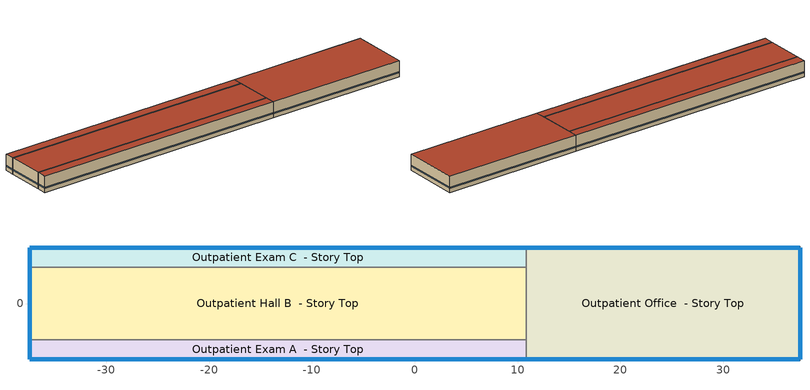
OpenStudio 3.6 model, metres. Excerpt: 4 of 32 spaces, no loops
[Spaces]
Outpatient Exam A  - Story Top
 floor adiabatic (Typical Interior Floor): -37.45,-5.43 -37.45,-3.54 10.82,-3.54 10.82,-5.43 z3.05
 wall outside: -37.45,-3.54 -37.45,-5.43 10.82,-5.43 z3.05:6.1
 wall to Outpatient Hall B  - Story Top: 10.82,-3.54 -37.45,-3.54 z3.05:6.1
 wall to Outpatient Office  - Story Top: 10.82,-5.43 10.82,-3.54 z3.05:6.1
 window (Window U-0.75 SHGC 0.65): -37.45,-3.56 -37.45,-5.4 z3.81:4; -37.43,-5.43 10.79,-5.43 z3.81:3.99
 roof outside: 10.82,-5.43 10.82,-3.54 -37.45,-3.54 -37.45,-5.43 z6.1
Outpatient Hall B  - Story Top
 floor adiabatic (Typical Interior Floor): -37.45,-3.54 -37.45,3.54 10.82,3.54 10.82,-3.54 z3.05
 wall outside: -37.45,3.54 -37.45,-3.54 z3.05:6.1
 wall to Outpatient Exam C  - Story Top: 10.82,3.54 -37.45,3.54 z3.05:6.1
 wall to Outpatient Office  - Story Top: 10.82,-3.54 10.82,3.54 z3.05:6.1
 window (Window U-0.75 SHGC 0.65): -37.45,3.51 -37.45,-3.51 z3.81:3.99
 roof outside: 10.82,-3.54 10.82,3.54 -37.45,3.54 -37.45,-3.54 z6.1
Outpatient Exam C  - Story Top
 floor adiabatic (Typical Interior Floor): -37.45,3.54 -37.45,5.43 10.82,5.43 10.82,3.54 z3.05
 wall outside: 10.82,5.43 -37.45,5.43 -37.45,3.54 z3.05:6.1
 wall to Outpatient Office  - Story Top: 10.82,3.54 10.82,5.43 z3.05:6.1
 window (Window U-0.75 SHGC 0.65): -37.45,5.4 -37.45,3.56 z3.81:4; 10.79,5.43 -37.43,5.43 z3.81:3.99
 roof outside: 10.82,3.54 10.82,5.43 -37.45,5.43 -37.45,3.54 z6.1
Outpatient Office  - Story Top
 floor adiabatic (Typical Interior Floor): 10.82,-5.43 10.82,5.43 37.45,5.43 37.45,-5.43 z3.05
 wall outside: 10.82,-5.43 37.45,-5.43 37.45,5.43 10.82,5.43 z3.05:6.1
 window (Window U-0.75 SHGC 0.65): 37.43,5.43 10.84,5.43 / 10.84,-5.43 37.43,-5.43 / 37.45,-5.4 37.45,5.4 z3.81:3.99
 roof outside: 37.45,-5.43 37.45,5.43 10.82,5.43 10.82,-5.43 z6.1
[Site]
Baltimore Blt Washngtn IntL: Latitude {deg}=39.17; Longitude {deg}=-76.68; Time Zone {hr}=-5; Elevation {m}=45; Terrain=City
[Site:WaterMainsTemperature]
Calculation Method=Correlation; Annual Average Outdoor Air Temperature {C}=13.2908; Maximum Difference In Monthly Average Outdoor Air Temperatures {deltaC}=25.79
[SizingPeriod:DesignDay] Barometric Pressure {Pa}=101037; Rain Indicator=No; Snow Indicator=No; Day of Month=21; Daylight Saving Time Indicator=No; Dry-Bulb Temperature Range Modifier Type=DefaultMultipliers
Name | Maximum Dry-Bulb Temperature {C} | Daily Dry-Bulb Temperature Range {deltaC} | Wind Speed {m/s} | Wind Direction {deg} | Month | Day Type | Humidity Condition Type | Wetbulb or DewPoint at Maximum Dry-Bulb {C} | Solar Model Indicator | ASHRAE Clear Sky Optical Depth for Beam Irradiance | ASHRAE Clear Sky Optical Depth for Diffuse Irradiance | Sky Clearness
Wilmington New Cast Ann Clg .4% Condns DB=>MWB 1 | 33.3 | 9.5 | 4.6 | 230 | 7 | SummerDesignDay | Wetbulb | 23.9 | ASHRAETau | 0.454 | 2.123
Wilmington New Cast Ann Clg .4% Condns WB=>MDB 1 | 30.7 | 9.5 | 4.6 | 230 | 7 | SummerDesignDay | Wetbulb | 25.6 | ASHRAETau | 0.454 | 2.123
Wilmington New Cast Ann Clg 1% Condns DB=>MWB 1 | 31.9 | 9.5 | 4.6 | 230 | 7 | SummerDesignDay | Wetbulb | 23.3 | ASHRAETau | 0.454 | 2.123
Wilmington New Cast Ann Clg 2% Condns DP=>MDB 1 | 26.4 | 9.5 | 4.6 | 230 | 7 | SummerDesignDay | Dewpoint | 22.9 | ASHRAETau | 0.454 | 2.123
Wilmington New Cast Ann Htg 99% Condns DB 1 | -8.2 | 0 | 4.8 | 300 | 1 | WinterDesignDay | Wetbulb | -8.2 | ASHRAEClearSky |  |  | 0
Wilmington New Cast Ann Htg 99.6% Condns DB 1 | -10.4 | 0 | 4.8 | 300 | 1 | WinterDesignDay | Wetbulb | -10.4 | ASHRAEClearSky |  |  | 0
Wilmington New Cast Ann Htg Wind 99% Condns WS=>MCDB 1 | 0.5 | 0 | 11.6 | 300 | 1 | WinterDesignDay | Wetbulb | 0.5 | ASHRAEClearSky |  |  | 0
Wilmington New Cast April .4% Condns DB=>MCWB 1 | 29.3 | 10.5 | 4.6 | 230 | 4 | SummerDesignDay | Wetbulb | 18.9 | ASHRAETau | 0.387 | 2.307
Wilmington New Cast April .4% Condns WB=>MCDB 1 | 27.2 | 10.5 | 4.6 | 230 | 4 | SummerDesignDay | Wetbulb | 20.3 | ASHRAETau | 0.387 | 2.307
Wilmington New Cast August .4% Condns DB=>MCWB 1 | 34.5 | 9.3 | 4.6 | 230 | 8 | SummerDesignDay | Wetbulb | 24.4 | ASHRAETau | 0.441 | 2.186
Wilmington New Cast August .4% Condns WB=>MCDB 1 | 31.7 | 9.3 | 4.6 | 230 | 8 | SummerDesignDay | Wetbulb | 26.4 | ASHRAETau | 0.441 | 2.186
Wilmington New Cast December .4% Condns DB=>MCWB 1 | 18.6 | 8 | 4.6 | 230 | 12 | SummerDesignDay | Wetbulb | 15.4 | ASHRAETau | 0.324 | 2.556
Wilmington New Cast December .4% Condns WB=>MCDB 1 | 17.5 | 8 | 4.6 | 230 | 12 | SummerDesignDay | Wetbulb | 16.1 | ASHRAETau | 0.324 | 2.556
Wilmington New Cast February .4% Condns DB=>MCWB 1 | 18.7 | 8.5 | 4.6 | 230 | 2 | SummerDesignDay | Wetbulb | 13.1 | ASHRAETau | 0.332 | 2.456
Wilmington New Cast February .4% Condns WB=>MCDB 1 | 18.1 | 8.5 | 4.6 | 230 | 2 | SummerDesignDay | Wetbulb | 15.2 | ASHRAETau | 0.332 | 2.456
Wilmington New Cast January .4% Condns DB=>MCWB 1 | 17.4 | 7.9 | 4.6 | 230 | 1 | SummerDesignDay | Wetbulb | 13.8 | ASHRAETau | 0.318 | 2.475
Wilmington New Cast January .4% Condns WB=>MCDB 1 | 16.6 | 7.9 | 4.6 | 230 | 1 | SummerDesignDay | Wetbulb | 14.8 | ASHRAETau | 0.318 | 2.475
Wilmington New Cast July .4% Condns DB=>MCWB 1 | 35.9 | 9.5 | 4.6 | 230 | 7 | SummerDesignDay | Wetbulb | 25.1 | ASHRAETau | 0.454 | 2.123
Wilmington New Cast July .4% Condns WB=>MCDB 1 | 32.2 | 9.5 | 4.6 | 230 | 7 | SummerDesignDay | Wetbulb | 26.7 | ASHRAETau | 0.454 | 2.123
Wilmington New Cast June .4% Condns DB=>MCWB 1 | 33.9 | 9.9 | 4.6 | 230 | 6 | SummerDesignDay | Wetbulb | 23.7 | ASHRAETau | 0.459 | 2.062
Wilmington New Cast June .4% Condns WB=>MCDB 1 | 31.1 | 9.9 | 4.6 | 230 | 6 | SummerDesignDay | Wetbulb | 25.2 | ASHRAETau | 0.459 | 2.062
Wilmington New Cast March .4% Condns DB=>MCWB 1 | 25 | 9.8 | 4.6 | 230 | 3 | SummerDesignDay | Wetbulb | 16.2 | ASHRAETau | 0.363 | 2.395
Wilmington New Cast March .4% Condns WB=>MCDB 1 | 24.2 | 9.8 | 4.6 | 230 | 3 | SummerDesignDay | Wetbulb | 18 | ASHRAETau | 0.363 | 2.395
Wilmington New Cast May .4% Condns DB=>MCWB 1 | 32.1 | 10.5 | 4.6 | 230 | 5 | SummerDesignDay | Wetbulb | 22 | ASHRAETau | 0.419 | 2.169
Wilmington New Cast May .4% Condns WB=>MCDB 1 | 29.8 | 10.5 | 4.6 | 230 | 5 | SummerDesignDay | Wetbulb | 24 | ASHRAETau | 0.419 | 2.169
Wilmington New Cast November .4% Condns DB=>MCWB 1 | 22.2 | 9.3 | 4.6 | 230 | 11 | SummerDesignDay | Wetbulb | 16.8 | ASHRAETau | 0.331 | 2.547
Wilmington New Cast November .4% Condns WB=>MCDB 1 | 21 | 9.3 | 4.6 | 230 | 11 | SummerDesignDay | Wetbulb | 18.6 | ASHRAETau | 0.331 | 2.547
Wilmington New Cast October .4% Condns DB=>MCWB 1 | 27.8 | 10.4 | 4.6 | 230 | 10 | SummerDesignDay | Wetbulb | 20.6 | ASHRAETau | 0.352 | 2.466
Wilmington New Cast October .4% Condns WB=>MCDB 1 | 25.1 | 10.4 | 4.6 | 230 | 10 | SummerDesignDay | Wetbulb | 22.3 | ASHRAETau | 0.352 | 2.466
Wilmington New Cast September .4% Condns DB=>MCWB 1 | 32 | 9.7 | 4.6 | 230 | 9 | SummerDesignDay | Wetbulb | 22.9 | ASHRAETau | 0.404 | 2.32
Wilmington New Cast September .4% Condns WB=>MCDB 1 | 29.1 | 9.7 | 4.6 | 230 | 9 | SummerDesignDay | Wetbulb | 25.2 | ASHRAETau | 0.404 | 2.32
[ClimateZones]
Climate Zone Institution Name 1=ASHRAE; Climate Zone Document Name 1=ANSI/ASHRAE Standard 169; Climate Zone Document Year 1=2006; Climate Zone Value 1=ASHRAE 169-2013-4A; Climate Zone Institution Name 2=CEC; Climate Zone Document Name 2=California Climate Zone Descriptions; Climate Zone Document Year 2=1995
[Building]
ComStock DOE Ref 1980-2004|Outpatient: North Axis {deg}=135; Default Construction Set=ComStock DOE Ref 1980-2004 - Outpatient - ASHRAE 169-2013-4A; Default Schedule Set=Building Default Schedule Set; Standards Building Type=Outpatient
[Site:GroundTemperature:FCfactorMethod]
January Ground Temperature {C}=14; February Ground Temperature {C}=7.3; March Ground Temperature {C}=3.3; April Ground Temperature {C}=1.2; May Ground Temperature {C}=-0.2; June Ground Temperature {C}=5.6; July Ground Temperature {C}=10.9; August Ground Temperature {C}=16.1; September Ground Temperature {C}=21.7; October Ground Temperature {C}=25; November Ground Temperature {C}=24.8; December Ground Temperature {C}=19.9
[DefaultConstructionSet]
ComStock DOE Ref 1980-2004 - Outpatient - ASHRAE 169-2013-4A: Default Exterior Surface Constructions=Default Surface Constructions 1; Default Interior Surface Constructions=Default Surface Constructions 2; Default Ground Contact Surface Constructions=Default Surface Constructions 3; Default Exterior SubSurface Constructions=Default Sub Surface Constructions 1; Default Interior SubSurface Constructions=Default Sub Surface Constructions 2; Interior Partition Construction=Typical Interior Partition
[DefaultSurfaceConstructions]
Name | Floor Construction | Wall Construction | Roof Ceiling Construction
Default Surface Constructions 1 | Typical Insulated Exterior Mass Floor | Typical Insulated Steel Framed Exterior Wall R-11.24 | Typical IEAD Roof R-17.24
Default Surface Constructions 2 | Typical Interior Floor | Typical Interior Wall | Typical Interior Ceiling
Default Surface Constructions 3 | Typical Insulated Carpeted 6in Slab Floor | Typical Insulated Basement Mass Wall R-9.01
[Construction]
Typical Insulated Exterior Mass Floor: Typical Insulation R-9.06, 4 in. Normalweight Concrete Floor, Typical Carpet Pad
Typical Insulated Steel Framed Exterior Wall R-11.24: 25mm Stucco, 5/8 in. Gypsum Board, Typical Insulation R-9.06, 5/8 in. Gypsum Board
Typical IEAD Roof R-17.24: Roof Membrane, Typical Insulation R-16.12, Metal Roof Surface
Typical Interior Floor: 100mm Normalweight concrete floor, CP02 CARPET PAD
Typical Interior Wall: G01 13mm gypsum board, G01 13mm gypsum board
Typical Interior Ceiling: CP02 CARPET PAD, 100mm Normalweight concrete floor
Typical Insulated Carpeted 6in Slab Floor: 6 in. Normalweight Concrete Floor, Typical Carpet Pad
Typical Insulated Basement Mass Wall R-9.01: Typical Insulation R-7.46, 8 in. Concrete Block Basement Wall
U 0.59 SHGC 0.36 Simple Glazing Window U-0.59 SHGC 0.36: U 0.59 SHGC 0.36 Simple Glazing U-0.59 SHGC 0.36
U 0.59 SHGC 0.36 Simple Glazing Window U-0.59 SHGC 0.36 1: U 0.59 SHGC 0.36 Simple Glazing U-0.59 SHGC 0.36 1
Typical Insulated Metal Door: F08 Metal surface, Typical Insulation
U 0.88 SHGC 0.16 Sgl Ref-A-L Clr 6mm: REF A CLEAR LO 6MM
Typical Overhead Door: Typical Insulation
Typical Interior Window: Clear 3mm
Typical Interior Door; Typical Interior Partition: G05 25mm wood
InteriorFurnishings 1: Std Wood 6inch 1
Window U-0.75 SHGC 0.65: Simple Glazing Double - No LowE - Clear - Aluminum
[Material:NoMass] Roughness=Smooth; Thermal Absorptance=0.9; Solar Absorptance=0.7
Name | Thermal Resistance {m2-K/W} | Visible Absorptance
Typical Insulation R-9.06 | 1.59504 | 0.7
Typical Carpet Pad; CP02 CARPET PAD | 0.21648 | 0.8
Typical Insulation R-16.12 | 2.83962 | 0.7
Typical Insulation R-7.46 | 1.31358 | 0.7
Typical Insulation | 0.0282222 | 0.7
[Material] Thermal Absorptance=0.9
Name | Roughness | Thickness {m} | Conductivity {W/m-K} | Density {kg/m3} | Specific Heat {J/kg-K} | Solar Absorptance | Visible Absorptance
4 in. Normalweight Concrete Floor | MediumRough | 0.1016 | 2.31 | 2322 | 832 | 0.7 | 0.7
25mm Stucco | Smooth | 0.0254 | 0.72 | 1856 | 840 | 0.7 | 0.7
5/8 in. Gypsum Board | MediumSmooth | 0.0159 | 0.16 | 800 | 1090 | 0.7 | 0.7
Roof Membrane | VeryRough | 0.0095 | 0.16 | 1121.29 | 1460 | 0.7 | 0.7
Metal Roof Surface; F08 Metal surface | Smooth | 0.0008 | 45.28 | 7824 | 500 | 0.7 | 0.7
100mm Normalweight concrete floor | MediumRough | 0.1016 | 2.31045 | 2322 | 832.557 | 0.7 | 0.7
G01 13mm gypsum board | Smooth | 0.0127 | 0.160031 | 800.001 | 1090.73 | 0.7 | 0.5
6 in. Normalweight Concrete Floor | MediumRough | 0.1524 | 2.31 | 2322 | 832 | 0.7 | 0.7
8 in. Concrete Block Basement Wall | MediumRough | 0.2032 | 1.326 | 1842 | 912 | 0.7 | 0.7
G05 25mm wood | MediumSmooth | 0.0254 | 0.15 | 608 | 1630 | 0.5 | 0.5
Std Wood 6inch 1 | MediumSmooth | 0.15 | 0.12 | 540 | 1210 | 0.7 | 0.7
[DefaultSubSurfaceConstructions]
Name | Fixed Window Construction | Operable Window Construction | Door Construction | Glass Door Construction | Overhead Door Construction | Tubular Daylight Dome Construction | Tubular Daylight Diffuser Construction
Default Sub Surface Constructions 1 | U 0.59 SHGC 0.36 Simple Glazing Window U-0.59 SHGC 0.36 | U 0.59 SHGC 0.36 Simple Glazing Window U-0.59 SHGC 0.36 1 | Typical Insulated Metal Door | U 0.88 SHGC 0.16 Sgl Ref-A-L Clr 6mm | Typical Overhead Door | Typical Interior Window | Typical Interior Window
Default Sub Surface Constructions 2 | Typical Interior Window | Typical Interior Window | Typical Interior Door
[WindowMaterial:SimpleGlazingSystem]
Name | U-Factor {W/m2-K} | Solar Heat Gain Coefficient | Visible Transmittance
U 0.59 SHGC 0.36 Simple Glazing U-0.59 SHGC 0.36; U 0.59 SHGC 0.36 Simple Glazing U-0.59 SHGC 0.36 1 | 3.35018 | 0.36 | 0.27
Simple Glazing Double - No LowE - Clear - Aluminum | 4.23598 | 0.646 | 0.671
[WindowMaterial:Glazing] Optical Data Type=SpectralAverage; Infrared Transmittance at Normal Incidence=0; Front Side Infrared Hemispherical Emissivity=0.84; Conductivity {W/m-K}=0.9; Dirt Correction Factor for Solar and Visible Transmittance=1; Solar Diffusing=No
Name | Thickness {m} | Solar Transmittance at Normal Incidence | Front Side Solar Reflectance at Normal Incidence | Back Side Solar Reflectance at Normal Incidence | Visible Transmittance at Normal Incidence | Front Side Visible Reflectance at Normal Incidence | Back Side Visible Reflectance at Normal Incidence | Back Side Infrared Hemispherical Emissivity
REF A CLEAR LO 6MM | 0.006 | 0.066 | 0.341 | 0.493 | 0.08 | 0.41 | 0.37 | 0.4
Clear 3mm | 0.003 | 0.837 | 0.075 | 0.075 | 0.898 | 0.081 | 0.081 | 0.84
[SpaceType] Standards Building Type=Outpatient
Name | Default Schedule Set | Design Specification Outdoor Air Object | Standards Space Type
Outpatient Exam - ComStock DOE Ref 1980-2004 | Outpatient Exam Schedule Set | Outpatient Exam Ventilation | Exam
Outpatient Office - ComStock DOE Ref 1980-2004 | Outpatient Office Schedule Set | Outpatient Office Ventilation | Office
Outpatient Hall - ComStock DOE Ref 1980-2004 | Outpatient Hall Schedule Set | Outpatient Hall Ventilation | Hall
[BuildingStory]
Story Top: Nominal Z Coordinate {m}=3.048; Nominal Floor to Floor Height {m}=3.048
[Space] Building Story=Story Top
Name | Space Type | Thermal Zone
Outpatient Exam A  - Story Top | Outpatient Exam - ComStock DOE Ref 1980-2004 | Zone Outpatient Exam A  - Story Top
Outpatient Hall B  - Story Top | Outpatient Hall - ComStock DOE Ref 1980-2004 | Zone Outpatient Hall B  - Story Top
Outpatient Exam C  - Story Top | Outpatient Exam - ComStock DOE Ref 1980-2004 | Zone Outpatient Exam C  - Story Top
Outpatient Office  - Story Top | Outpatient Office - ComStock DOE Ref 1980-2004 | Zone Outpatient Office  - Story Top
[ThermalZone] Multiplier=1; Use Ideal Air Loads=No
Name | Thermostat
Zone Outpatient Exam A  - Story Top | Outpatient Exam - ComStock DOE Ref 1980-2004 Thermostat
Zone Outpatient Hall B  - Story Top | Outpatient Hall - ComStock DOE Ref 1980-2004 Thermostat
Zone Outpatient Exam C  - Story Top | Outpatient Exam - ComStock DOE Ref 1980-2004 Thermostat 1
Zone Outpatient Office  - Story Top | Outpatient Office - ComStock DOE Ref 1980-2004 Thermostat 1
[Lights:Definition] Design Level Calculation Method=Watts/Area; Fraction Visible=0.2; Return Air Fraction=0
Name | Watts per Space Floor Area {W/m2} | Fraction Radiant
Outpatient Hall - ComStock DOE Ref 1980-2004 General Lights Definition | 4.78496 | 0.31
Outpatient Hall - ComStock DOE Ref 1980-2004 Wall Wash Lights Definition | 2.85308 | 0.125
Outpatient Exam - ComStock DOE Ref 1980-2004 General Lights Definition | 2.36313 | 0.31
Outpatient Exam - ComStock DOE Ref 1980-2004 Task Lights Definition | 15.7452 | 0.125
Outpatient Office - ComStock DOE Ref 1980-2004 General Lights Definition | 6.74433 | 0.31
[ElectricEquipment:Definition] Design Level Calculation Method=Watts/Area; Fraction Latent=0; Fraction Radiant=0.5; Fraction Lost=0
Name | Watts per Space Floor Area {W/m2}
Outpatient Exam Elec Equip Definition; Outpatient Office Elec Equip Definition | 11.8403
Outpatient Hall Elec Equip Definition | 4.30556
[ElectricEquipment]
Name | Electric Equipment Definition | Space or SpaceType
Outpatient Exam Elec Equip | Outpatient Exam Elec Equip Definition | Outpatient Exam - ComStock DOE Ref 1980-2004
Outpatient Hall Elec Equip | Outpatient Hall Elec Equip Definition | Outpatient Hall - ComStock DOE Ref 1980-2004
Outpatient Office Elec Equip | Outpatient Office Elec Equip Definition | Outpatient Office - ComStock DOE Ref 1980-2004
[DesignSpecification:OutdoorAir] Outdoor Air Method=Sum
Name | Outdoor Air Flow per Floor Area {m3/s-m2} | Outdoor Air Flow per Person {m3/s-person}
Outpatient Exam Ventilation | 0.001524
Outpatient Hall Ventilation | 0.000254
Outpatient Office Ventilation |  | 0.00943895
[DefaultScheduleSet]
Name | Number of People Schedule | People Activity Level Schedule | Lighting Schedule | Electric Equipment Schedule | Infiltration Schedule | Hours of Operation Schedule
Outpatient Exam Schedule Set; Outpatient Hall Schedule Set; Outpatient Office Schedule Set | Outpatient Bldg Occ | Outpatient Activity | Outpatient Bldg Light | Outpatient Bldg Equip | Outpatient Infil
Building Default Schedule Set |  |  |  |  |  | Building Hours of Operation NonResidential
[People:Definition] Number of People Calculation Method=People/Area; Fraction Radiant=0.3
Name | People per Space Floor Area {person/m2}
Outpatient Exam People Definition | 0.199993
Outpatient Office People Definition | 0.0500522
[People] Work Efficiency Schedule=Work Efficiency Schedule; Clothing Insulation Schedule=Clothing Schedule; Air Velocity Schedule=Air Velocity Schedule; Multiplier=1
Name | People Definition | Space or SpaceType
Outpatient Exam People | Outpatient Exam People Definition | Outpatient Exam - ComStock DOE Ref 1980-2004
Outpatient Office People | Outpatient Office People Definition | Outpatient Office - ComStock DOE Ref 1980-2004
[Exterior:Lights:Definition]
Name | Design Level {W}
Parking Areas and Drives Def (W/ft^2) | 0.0414577
Building Facades Def (W/ft^2) | 0.2
Main Entries Def (W/ft) | 30
Other Doors Def (W/ft) | 20
[Exterior:Lights] Schedule=Always On Discrete; Control Option=AstronomicalClock
Name | Exterior Lights Definition | Multiplier
Parking Areas and Drives | Parking Areas and Drives Def (W/ft^2) | 35437.5
Building Facades | Building Facades Def (W/ft^2) | 5627.38
Main Entries | Main Entries Def (W/ft) | 8
Other Doors | Other Doors Def (W/ft) | 18.165
[ThermostatSetpoint:DualSetpoint] Heating Setpoint Temperature Schedule=Outpatient HtgSetp; Cooling Setpoint Temperature Schedule=Outpatient ClgSetp
Outpatient Exam - ComStock DOE Ref 1980-2004 Thermostat; Outpatient Exam - ComStock DOE Ref 1980-2004 Thermostat 1; Outpatient Hall - ComStock DOE Ref 1980-2004 Thermostat; Outpatient Office - ComStock DOE Ref 1980-2004 Thermostat 1
[AvailabilityManager:NightCycle] Applicability Schedule=Always On Discrete; Control Type=CycleOnAny; Thermostat Tolerance {deltaC}=1; Cycling Run Time {s}=1800
Availability Manager Night Cycle 1; Availability Manager Night Cycle 2
[InternalMass:Definition]
Internal Mass Definition 2: Construction=InteriorFurnishings 1; Design Level Calculation Method=SurfaceArea/Area; Surface Area per Space Floor Area=2
[InternalMass] Internal Mass Definition=Internal Mass Definition 2; Multiplier=1
Name | Space or SpaceType
Outpatient Office  - Story Top Mass | Outpatient Office  - Story Top
Outpatient Exam C  - Story Top Mass | Outpatient Exam C  - Story Top
Outpatient Hall B  - Story Top Mass | Outpatient Hall B  - Story Top
Outpatient Exam A  - Story Top Mass | Outpatient Exam A  - Story Top
[Lights] Fraction Replaceable=1
Name | Lights Definition | Space or SpaceType
Outpatient Hall - ComStock DOE Ref 1980-2004 General Lighting | Outpatient Hall - ComStock DOE Ref 1980-2004 General Lights Definition | Outpatient Hall - ComStock DOE Ref 1980-2004
Outpatient Hall - ComStock DOE Ref 1980-2004 Wall Wash Lighting | Outpatient Hall - ComStock DOE Ref 1980-2004 Wall Wash Lights Definition | Outpatient Hall - ComStock DOE Ref 1980-2004
Outpatient Exam - ComStock DOE Ref 1980-2004 General Lighting | Outpatient Exam - ComStock DOE Ref 1980-2004 General Lights Definition | Outpatient Exam - ComStock DOE Ref 1980-2004
Outpatient Exam - ComStock DOE Ref 1980-2004 Task Lighting | Outpatient Exam - ComStock DOE Ref 1980-2004 Task Lights Definition | Outpatient Exam - ComStock DOE Ref 1980-2004
Outpatient Office - ComStock DOE Ref 1980-2004 General Lighting | Outpatient Office - ComStock DOE Ref 1980-2004 General Lights Definition | Outpatient Office - ComStock DOE Ref 1980-2004
[SpaceInfiltration:DesignFlowRate] Design Flow Rate Calculation Method=Flow/ExteriorArea; Flow per Exterior Surface Area {m3/s-m2}=0.000826564; Velocity Term Coefficient=0
Name | Space or SpaceType | Schedule | Constant Term Coefficient | Temperature Term Coefficient | Velocity Squared Term Coefficient
Outpatient Office  - Story Top HVAC On Infiltration | Outpatient Office  - Story Top | Infiltration HVAC On Schedule | -0.0461 | 0.0053 | 0.0311
Outpatient Office  - Story Top HVAC Off Infiltration | Outpatient Office  - Story Top | Infiltration HVAC Off Schedule | 0 | 0.0174 | 0.0341
Outpatient Exam C  - Story Top HVAC On Infiltration | Outpatient Exam C  - Story Top | Infiltration HVAC On Schedule | -0.0461 | 0.0053 | 0.0311
Outpatient Exam C  - Story Top HVAC Off Infiltration | Outpatient Exam C  - Story Top | Infiltration HVAC Off Schedule | 0 | 0.0174 | 0.0341
Outpatient Hall B  - Story Top HVAC On Infiltration | Outpatient Hall B  - Story Top | Infiltration HVAC On Schedule | -0.0461 | 0.0053 | 0.0311
Outpatient Hall B  - Story Top HVAC Off Infiltration | Outpatient Hall B  - Story Top | Infiltration HVAC Off Schedule | 0 | 0.0174 | 0.0341
Outpatient Exam A  - Story Top HVAC On Infiltration | Outpatient Exam A  - Story Top | Infiltration HVAC On Schedule | -0.0461 | 0.0053 | 0.0311
Outpatient Exam A  - Story Top HVAC Off Infiltration | Outpatient Exam A  - Story Top | Infiltration HVAC Off Schedule | 0 | 0.0174 | 0.0341
[Schedule:Ruleset]
Name | Default Day Schedule | Summer Design Day Schedule | Winter Design Day Schedule
Outpatient Bldg Occ | Outpatient Bldg Occ Default | Outpatient Bldg Occ Summer Design Day | Outpatient Bldg Occ Winter Design Day
Outpatient Activity | Outpatient Activity Default | Outpatient Activity Summer Design Day | Outpatient Activity Winter Design Day
Outpatient Bldg Light | Outpatient Bldg Light Default | Outpatient Bldg Light Summer Design Day | Outpatient Bldg Light Winter Design Day
Outpatient Bldg Equip | Outpatient Bldg Equip Default | Outpatient Bldg Equip Summer Design Day | Outpatient Bldg Equip Winter Design Day
Outpatient Infil | Outpatient Infil Default | Outpatient Infil Summer Design Day | Outpatient Infil Winter Design Day
Clothing Schedule | Clothing Schedule Default Winter Clothes
Air Velocity Schedule | Air Velocity Schedule Default
Work Efficiency Schedule | Work Efficiency Schedule Default
Outpatient HtgSetp | Outpatient HtgSetp Default | Outpatient HtgSetp Summer Design Day | Outpatient HtgSetp Winter Design Day
Outpatient ClgSetp | Outpatient ClgSetp Default | Outpatient ClgSetp Summer Design Day | Outpatient ClgSetp Winter Design Day
Building Hours of Operation NonResidential | Building Hours of Operation NonResidential Default | Building Hours of Operation NonResidential Summer Design Day | Building Hours of Operation NonResidential Winter Design Day
Infiltration HVAC On Schedule | 28 Zone VAV Occ Sch Default 1 | 28 Zone VAV Occ Sch Summer Design Day 1 | 28 Zone VAV Occ Sch Winter Design Day 1
Infiltration HVAC Off Schedule | Infiltration HVAC Off Schedule Default Day Schedule
[Schedule:Day]
Outpatient Bldg Occ Default: Yes, 7, 45, 0.05, 7, 55, 0.0625, 8, 5, 0.075, 8, 15, 0.0875, 8, 24, 0.1, 8, 34, 0.1125, 8, 44, 0.125, 8, 54, 0.1375, 9, 4, 0.15, 9, 14, 0.1625, 9, 24, 0.175, 9, 34, 0.1875, 9, 44, 0.2, 9, 45, 0.2, 10, 15, 0.2, 10, 24, 0.25, 10, 34, 0.3, 10, 44, 0.35, 10, 54, 0.4, 11, 4, 0.45, 11, 14, 0.5, 11, 15, 0.5, 11, 24, 0.566667, 11, 34, 0.633333, 11, 44, 0.7, 11, 54, 0.766667, 12, 4, 0.833333, 12, 14, 0.9, 12, 15, 0.9, 14, 30, 0.9, 14, 39, 0.866667, 14, 49, 0.833333, 14, 59, 0.8, 15, 9, 0.766667, 15, 19, 0.733333, 15, 29, 0.7, 15, 39, 0.666667, 15, 49, 0.633333, 15, 59, 0.6, 16, 9, 0.566667, 16, 19, 0.533333, 16, 29, 0.5, 16, 30, 0.5, 16, 40, 0.475, 16, 50, 0.45, 17, 0, 0.425, 17, 10, 0.4, 17, 20, 0.375, 17, 30, 0.35, 17, 40, 0.325, 17, 50, 0.3, 18, 0, 0.275, 18, 10, 0.25, 18, 20, 0.225, 18, 30, 0.2, 18, 40, 0.1875, 18, 50, 0.175, 19, 0, 0.1625, 19, 10, 0.15, 19, 20, 0.1375, 19, 30, 0.125, 19, 40, 0.1125, 19, 50, 0.1, 20, 0, 0.0875, 20, 10, 0.075, 20, 20, 0.0625, 20, 30, 0.05, 24, 0, 0.05
Outpatient Bldg Occ Summer Design Day: 4, 0, 0.05, 6, 0, 0.2, 7, 0, 0.5, 18, 0, 0.9, 20, 0, 0.5, 22, 0, 0.2, 24, 0, 0.05
Outpatient Bldg Occ Sat Day: Yes, 6, 0, 0.05, 6, 10, 0.0625, 6, 20, 0.075, 6, 30, 0.0875, 6, 40, 0.1, 6, 50, 0.1125, 7, 0, 0.125, 7, 10, 0.1375, 7, 20, 0.15, 7, 30, 0.1625, 7, 40, 0.175, 7, 50, 0.1875, 8, 0, 0.2, 8, 9, 0.208602, 8, 19, 0.217204, 8, 29, 0.225806, 8, 39, 0.234409, 8, 49, 0.243011, 8, 59, 0.251613, 9, 9, 0.260215, 9, 19, 0.268817, 9, 29, 0.277419, 9, 39, 0.286022, 9, 49, 0.294624, 9, 56, 0.3, 10, 6, 0.279487, 10, 16, 0.258974, 10, 26, 0.238462, 10, 36, 0.217949, 10, 45, 0.2, 11, 45, 0.2, 11, 54, 0.19375, 12, 4, 0.1875, 12, 14, 0.18125, 12, 24, 0.175, 12, 34, 0.16875, 12, 44, 0.1625, 12, 54, 0.15625, 13, 4, 0.15, 13, 14, 0.14375, 13, 24, 0.1375, 13, 34, 0.13125, 13, 44, 0.125, 13, 54, 0.11875, 14, 4, 0.1125, 14, 14, 0.10625, 14, 24, 0.1, 14, 34, 0.09375, 14, 44, 0.0875, 14, 54, 0.08125, 15, 4, 0.075, 15, 14, 0.06875, 15, 24, 0.0625, 15, 34, 0.05625, 15, 44, 0.05, 15, 45, 0.05, 24, 0, 0.05
Outpatient Bldg Occ Winter Design Day: 8, 0, 0, 17, 0, 0.05, 24, 0, 0
Outpatient Bldg Occ WntrDsn|Sun Day: Yes, 7, 0, 0, 13, 45, 0.05, 24, 0, 0
Outpatient Activity Default; autogen Outpatient Activity 0_day_sch; autogen Outpatient Activity 1_day_sch: Yes, 24, 0, 120
Outpatient Activity Winter Design Day; Outpatient Activity Summer Design Day: 24, 0, 120
Outpatient Bldg Light Default: Yes, 7, 45, 0.1, 7, 55, 0.116667, 8, 5, 0.133333, 8, 15, 0.15, 8, 24, 0.166667, 8, 34, 0.183333, 8, 44, 0.2, 8, 54, 0.216667, 9, 4, 0.233333, 9, 14, 0.25, 9, 24, 0.266667, 9, 34, 0.283333, 9, 44, 0.3, 9, 45, 0.3, 10, 15, 0.3, 10, 24, 0.35, 10, 34, 0.4, 10, 44, 0.45, 10, 54, 0.5, 11, 4, 0.55, 11, 14, 0.6, 11, 15, 0.6, 11, 24, 0.65, 11, 34, 0.7, 11, 44, 0.75, 11, 54, 0.8, 12, 4, 0.85, 12, 14, 0.9, 12, 15, 0.9, 14, 30, 0.9, 14, 39, 0.875, 14, 49, 0.85, 14, 59, 0.825, 15, 9, 0.8, 15, 19, 0.775, 15, 29, 0.75, 15, 39, 0.725, 15, 49, 0.7, 15, 59, 0.675, 16, 9, 0.65, 16, 19, 0.625, 16, 29, 0.6, 16, 30, 0.6, 16, 40, 0.575, 16, 50, 0.55, 17, 0, 0.525, 17, 10, 0.5, 17, 20, 0.475, 17, 30, 0.45, 17, 40, 0.425, 17, 50, 0.4, 18, 0, 0.375, 18, 10, 0.35, 18, 20, 0.325, 18, 30, 0.3, 18, 40, 0.283333, 18, 50, 0.266667, 19, 0, 0.25, 19, 10, 0.233333, 19, 20, 0.216667, 19, 30, 0.2, 19, 40, 0.183333, 19, 50, 0.166667, 20, 0, 0.15, 20, 10, 0.133333, 20, 20, 0.116667, 20, 30, 0.1, 24, 0, 0.1
Outpatient Bldg Light Summer Design Day: 4, 0, 0.1, 6, 0, 0.3, 7, 0, 0.6, 18, 0, 0.9, 20, 0, 0.6, 22, 0, 0.3, 24, 0, 0.1
Outpatient Bldg Light Sat Day: Yes, 6, 0, 0.1, 6, 10, 0.116667, 6, 20, 0.133333, 6, 30, 0.15, 6, 40, 0.166667, 6, 50, 0.183333, 7, 0, 0.2, 7, 10, 0.216667, 7, 20, 0.233333, 7, 30, 0.25, 7, 40, 0.266667, 7, 50, 0.283333, 8, 0, 0.3, 8, 9, 0.308602, 8, 19, 0.317204, 8, 29, 0.325806, 8, 39, 0.334409, 8, 49, 0.343011, 8, 59, 0.351613, 9, 9, 0.360215, 9, 19, 0.368817, 9, 29, 0.377419, 9, 39, 0.386022, 9, 49, 0.394624, 9, 56, 0.4, 10, 6, 0.379487, 10, 16, 0.358974, 10, 26, 0.338462, 10, 36, 0.317949, 10, 45, 0.3, 11, 45, 0.3, 11, 54, 0.291667, 12, 4, 0.283333, 12, 14, 0.275, 12, 24, 0.266667, 12, 34, 0.258333, 12, 44, 0.25, 12, 54, 0.241667, 13, 4, 0.233333, 13, 14, 0.225, 13, 24, 0.216667, 13, 34, 0.208333, 13, 44, 0.2, 13, 54, 0.191667, 14, 4, 0.183333, 14, 14, 0.175, 14, 24, 0.166667, 14, 34, 0.158333, 14, 44, 0.15, 14, 54, 0.141667, 15, 4, 0.133333, 15, 14, 0.125, 15, 24, 0.116667, 15, 34, 0.108333, 15, 44, 0.1, 15, 45, 0.1, 24, 0, 0.1
Outpatient Bldg Light Winter Design Day: 8, 0, 0.05, 17, 0, 0.1, 24, 0, 0.05
Outpatient Bldg Light WntrDsn|Sun Day: Yes, 7, 0, 0.05, 13, 45, 0.1, 24, 0, 0.05
Outpatient Bldg Equip Default: Yes, 7, 45, 0.3, 7, 55, 0.316667, 8, 5, 0.333333, 8, 15, 0.35, 8, 24, 0.366667, 8, 34, 0.383333, 8, 44, 0.4, 8, 54, 0.416667, 9, 4, 0.433333, 9, 14, 0.45, 9, 24, 0.466667, 9, 34, 0.483333, 9, 44, 0.5, 9, 45, 0.5, 9, 54, 0.541667, 10, 4, 0.583333, 10, 14, 0.625, 10, 24, 0.666667, 10, 34, 0.708333, 10, 44, 0.75, 10, 54, 0.791667, 11, 4, 0.833333, 11, 14, 0.875, 11, 24, 0.916667, 11, 34, 0.958333, 11, 44, 1, 11, 45, 1, 14, 30, 1, 14, 39, 0.958333, 14, 49, 0.916667, 14, 59, 0.875, 15, 9, 0.833333, 15, 19, 0.791667, 15, 29, 0.75, 15, 39, 0.708333, 15, 49, 0.666667, 15, 59, 0.625, 16, 9, 0.583333, 16, 19, 0.541667, 16, 29, 0.5, 16, 30, 0.5, 16, 40, 0.483333, 16, 50, 0.466667, 17, 0, 0.45, 17, 10, 0.433333, 17, 20, 0.416667, 17, 30, 0.4, 17, 40, 0.383333, 17, 50, 0.366667, 18, 0, 0.35, 18, 10, 0.333333, 18, 20, 0.316667, 18, 30, 0.3, 24, 0, 0.3
Outpatient Bldg Equip Summer Design Day: 4, 0, 0.3, 6, 0, 0.5, 18, 0, 1, 20, 0, 0.5, 24, 0, 0.3
Outpatient Bldg Equip Sat Day: Yes, 6, 0, 0.3, 6, 10, 0.316667, 6, 20, 0.333333, 6, 30, 0.35, 6, 40, 0.366667, 6, 50, 0.383333, 7, 0, 0.4, 7, 10, 0.416667, 7, 20, 0.433333, 7, 30, 0.45, 7, 40, 0.466667, 7, 50, 0.483333, 8, 0, 0.5, 8, 9, 0.525806, 8, 19, 0.551613, 8, 29, 0.577419, 8, 39, 0.603226, 8, 49, 0.629032, 8, 59, 0.654839, 9, 9, 0.680645, 9, 19, 0.706452, 9, 29, 0.732258, 9, 39, 0.758065, 9, 49, 0.783871, 9, 56, 0.8, 10, 6, 0.738462, 10, 16, 0.676923, 10, 26, 0.615385, 10, 36, 0.553846, 10, 45, 0.5, 11, 45, 0.5, 11, 54, 0.491667, 12, 4, 0.483333, 12, 14, 0.475, 12, 24, 0.466667, 12, 34, 0.458333, 12, 44, 0.45, 12, 54, 0.441667, 13, 4, 0.433333, 13, 14, 0.425, 13, 24, 0.416667, 13, 34, 0.408333, 13, 44, 0.4, 13, 54, 0.391667, 14, 4, 0.383333, 14, 14, 0.375, 14, 24, 0.366667, 14, 34, 0.358333, 14, 44, 0.35, 14, 54, 0.341667, 15, 4, 0.333333, 15, 14, 0.325, 15, 24, 0.316667, 15, 34, 0.308333, 15, 44, 0.3, 15, 45, 0.3, 24, 0, 0.3
Outpatient Bldg Equip Winter Design Day: 8, 0, 0.3, 17, 0, 0.5, 24, 0, 0.3
Outpatient Bldg Equip WntrDsn|Sun Day: Yes, 7, 0, 0.3, 13, 45, 0.5, 24, 0, 0.3
Outpatient Infil Default; Clothing Schedule Summer Clothes: 24, 0, 0.5
Outpatient Infil Winter Design Day; Outpatient Infil Summer Design Day; Clothing Schedule Default Winter Clothes; Building Hours of Operation NonResidential Winter Design Day; Building Hours of Operation NonResidential Summer Design Day; 28 Zone VAV Occ Sch Summer Design Day 1; 28 Zone VAV Occ Sch Winter Design Day 1; Infiltration HVAC Off Schedule Schedule Day 0 1: 24, 0, 1
Air Velocity Schedule Default: 24, 0, 0.2
Work Efficiency Schedule Default; 28 Zone VAV Occ Sch Sunday 1: 24, 0, 0
Outpatient HtgSetp Default: Yes, 9, 45, 18.3, 15, 30, 21.1, 24, 0, 18.3
Outpatient HtgSetp Summer Design Day: 5, 0, 18.3, 18, 0, 21.1, 24, 0, 18.3
Outpatient HtgSetp Wknd Day; autogen Schedule Rule 11 1_day_sch: Yes, 24, 0, 18.3
Outpatient HtgSetp Winter Design Day: 7, 0, 18.3, 15, 0, 21.1, 24, 0, 18.3
Outpatient ClgSetp Default: Yes, 9, 45, 25, 15, 30, 22.2, 24, 0, 25
Outpatient ClgSetp Summer Design Day: 5, 0, 25, 18, 0, 22.2, 24, 0, 25
Outpatient ClgSetp Wknd Day; autogen Schedule Rule 12 1_day_sch: Yes, 24, 0, 25
Outpatient ClgSetp Winter Design Day: 7, 0, 25, 15, 0, 22.2, 24, 0, 25
Building Hours of Operation NonResidential Default: 10, 45, 0, 17, 30, 1, 24, 0, 0
Building Hours of Operation NonResidential Saturday; Building Hours of Operation NonResidential Sunday: 7, 0, 0, 13, 45, 1, 24, 0, 0
28 Zone VAV Occ Sch Default 1: 8, 54, 0, 19, 10, 1, 24, 0, 0
28 Zone VAV Occ Sch Saturday 1: 7, 10, 0, 13, 4, 1, 24, 0, 0
Infiltration HVAC Off Schedule Default Day Schedule: 8, 54, 1, 19, 10, 0, 24, 0, 1
Infiltration HVAC Off Schedule Schedule Day 2: 7, 10, 1, 13, 4, 0, 24, 0, 1
[Schedule:Rule]
Schedule Rule 1: Schedule Ruleset=Outpatient Bldg Occ; Rule Order=1; Day Schedule=Outpatient Bldg Occ Sat Day; Apply Saturday=Yes; Date Specification Type=DateRange; Start Month=1; Start Day=1; End Month=12; End Day=31
Schedule Rule 2: Schedule Ruleset=Outpatient Bldg Occ; Rule Order=0; Day Schedule=Outpatient Bldg Occ WntrDsn|Sun Day; Date Specification Type=DateRange; Start Month=1; Start Day=1; End Month=12; End Day=31; Apply Sunday=Yes
Schedule Rule 3: Schedule Ruleset=Outpatient Bldg Light; Rule Order=1; Day Schedule=Outpatient Bldg Light Sat Day; Apply Saturday=Yes; Date Specification Type=DateRange; Start Month=1; Start Day=1; End Month=12; End Day=31
Schedule Rule 4: Schedule Ruleset=Outpatient Bldg Light; Rule Order=0; Day Schedule=Outpatient Bldg Light WntrDsn|Sun Day; Date Specification Type=DateRange; Start Month=1; Start Day=1; End Month=12; End Day=31; Apply Sunday=Yes
Schedule Rule 5: Schedule Ruleset=Outpatient Bldg Equip; Rule Order=1; Day Schedule=Outpatient Bldg Equip Sat Day; Apply Saturday=Yes; Date Specification Type=DateRange; Start Month=1; Start Day=1; End Month=12; End Day=31
Schedule Rule 6: Schedule Ruleset=Outpatient Bldg Equip; Rule Order=0; Day Schedule=Outpatient Bldg Equip WntrDsn|Sun Day; Date Specification Type=DateRange; Start Month=1; Start Day=1; End Month=12; End Day=31; Apply Sunday=Yes
Schedule Rule 7: Schedule Ruleset=Clothing Schedule; Rule Order=0; Day Schedule=Clothing Schedule Summer Clothes; Date Specification Type=DateRange; Start Month=5; Start Day=1; End Month=9; End Day=30
Schedule Rule 11: Schedule Ruleset=Outpatient HtgSetp; Rule Order=0; Day Schedule=Outpatient HtgSetp Wknd Day; Apply Saturday=Yes; Date Specification Type=DateRange; Start Month=1; Start Day=1; End Month=12; End Day=31; Apply Sunday=Yes
Schedule Rule 12: Schedule Ruleset=Outpatient ClgSetp; Rule Order=0; Day Schedule=Outpatient ClgSetp Wknd Day; Apply Saturday=Yes; Date Specification Type=DateRange; Start Month=1; Start Day=1; End Month=12; End Day=31; Apply Sunday=Yes
Building Hours of Operation NonResidential Saturday Rule: Schedule Ruleset=Building Hours of Operation NonResidential; Rule Order=1; Day Schedule=Building Hours of Operation NonResidential Saturday; Apply Saturday=Yes; Date Specification Type=DateRange; Start Month=1; Start Day=1; End Month=12; End Day=31
Building Hours of Operation NonResidential Sunday Rule: Schedule Ruleset=Building Hours of Operation NonResidential; Rule Order=0; Day Schedule=Building Hours of Operation NonResidential Sunday; Date Specification Type=DateRange; Start Month=1; Start Day=1; End Month=12; End Day=31; Apply Sunday=Yes
autogen Outpatient Activity 0: Schedule Ruleset=Outpatient Activity; Rule Order=0; Day Schedule=autogen Outpatient Activity 0_day_sch; Apply Saturday=Yes; Date Specification Type=SpecificDates; Apply Sunday=Yes; Apply Monday=Yes; Apply Tuesday=Yes; Apply Wednesday=Yes; Apply Thursday=Yes; Apply Friday=Yes; Specific Month 1=1; Specific Day 1=2; Specific Month 2=1; Specific Day 2=9; Specific Month 3=1; Specific Day 3=16; Specific Month 4=1; Specific Day 4=23; Specific Month 5=1; Specific Day 5=30; Specific Month 6=2; Specific Day 6=6; Specific Month 7=2; Specific Day 7=13; Specific Month 8=2; Specific Day 8=20; Specific Month 9=2; Specific Day 9=27; Specific Month 10=3; Specific Day 10=6; Specific Month 11=3; Specific Day 11=13; Specific Month 12=3; Specific Day 12=20; Specific Month 13=3; Specific Day 13=27; Specific Month 14=4; Specific Day 14=3; Specific Month 15=4; Specific Day 15=10; Specific Month 16=4; Specific Day 16=17; Specific Month 17=4; Specific Day 17=24; Specific Month 18=5; Specific Day 18=1; Specific Month 19=5; Specific Day 19=8; Specific Month 20=5; Specific Day 20=15; Specific Month 21=5; Specific Day 21=22; Specific Month 22=5; Specific Day 22=29; Specific Month 23=6; Specific Day 23=5; Specific Month 24=6; Specific Day 24=12; Specific Month 25=6; Specific Day 25=19; Specific Month 26=6; Specific Day 26=26; Specific Month 27=7; Specific Day 27=3; Specific Month 28=7; Specific Day 28=10; Specific Month 29=7; Specific Day 29=17; Specific Month 30=7; Specific Day 30=24; Specific Month 31=7; Specific Day 31=31; Specific Month 32=8; Specific Day 32=7; Specific Month 33=8; Specific Day 33=14; Specific Month 34=8; Specific Day 34=21; Specific Month 35=8; Specific Day 35=28; Specific Month 36=9; Specific Day 36=4; Specific Month 37=9; Specific Day 37=11; Specific Month 38=9; Specific Day 38=18; Specific Month 39=9; Specific Day 39=25; Specific Month 40=10; Specific Day 40=2; Specific Month 41=10; Specific Day 41=9; Specific Month 42=10; Specific Day 42=16; Specific Month 43=10; Specific Day 43=23; Specific Month 44=10; Specific Day 44=30; Specific Month 45=11; Specific Day 45=6; Specific Month 46=11; Specific Day 46=13; Specific Month 47=11; Specific Day 47=20; Specific Month 48=11; Specific Day 48=27; Specific Month 49=12; Specific Day 49=4; Specific Month 50=12; Specific Day 50=11; Specific Month 51=12; Specific Day 51=18; Specific Month 52=12; Specific Day 52=25
autogen Outpatient Activity 1: Schedule Ruleset=Outpatient Activity; Rule Order=1; Day Schedule=autogen Outpatient Activity 1_day_sch; Apply Saturday=Yes; Date Specification Type=SpecificDates; Apply Sunday=Yes; Apply Monday=Yes; Apply Tuesday=Yes; Apply Wednesday=Yes; Apply Thursday=Yes; Apply Friday=Yes; Specific Month 1=1; Specific Day 1=3; Specific Month 2=1; Specific Day 2=10; Specific Month 3=1; Specific Day 3=17; Specific Month 4=1; Specific Day 4=24; Specific Month 5=1; Specific Day 5=31; Specific Month 6=2; Specific Day 6=7; Specific Month 7=2; Specific Day 7=14; Specific Month 8=2; Specific Day 8=21; Specific Month 9=2; Specific Day 9=28; Specific Month 10=3; Specific Day 10=7; Specific Month 11=3; Specific Day 11=14; Specific Month 12=3; Specific Day 12=21; Specific Month 13=3; Specific Day 13=28; Specific Month 14=4; Specific Day 14=4; Specific Month 15=4; Specific Day 15=11; Specific Month 16=4; Specific Day 16=18; Specific Month 17=4; Specific Day 17=25; Specific Month 18=5; Specific Day 18=2; Specific Month 19=5; Specific Day 19=9; Specific Month 20=5; Specific Day 20=16; Specific Month 21=5; Specific Day 21=23; Specific Month 22=5; Specific Day 22=30; Specific Month 23=6; Specific Day 23=6; Specific Month 24=6; Specific Day 24=13; Specific Month 25=6; Specific Day 25=20; Specific Month 26=6; Specific Day 26=27; Specific Month 27=7; Specific Day 27=4; Specific Month 28=7; Specific Day 28=11; Specific Month 29=7; Specific Day 29=18; Specific Month 30=7; Specific Day 30=25; Specific Month 31=8; Specific Day 31=1; Specific Month 32=8; Specific Day 32=8; Specific Month 33=8; Specific Day 33=15; Specific Month 34=8; Specific Day 34=22; Specific Month 35=8; Specific Day 35=29; Specific Month 36=9; Specific Day 36=5; Specific Month 37=9; Specific Day 37=12; Specific Month 38=9; Specific Day 38=19; Specific Month 39=9; Specific Day 39=26; Specific Month 40=10; Specific Day 40=3; Specific Month 41=10; Specific Day 41=10; Specific Month 42=10; Specific Day 42=17; Specific Month 43=10; Specific Day 43=24; Specific Month 44=10; Specific Day 44=31; Specific Month 45=11; Specific Day 45=7; Specific Month 46=11; Specific Day 46=14; Specific Month 47=11; Specific Day 47=21; Specific Month 48=11; Specific Day 48=28; Specific Month 49=12; Specific Day 49=5; Specific Month 50=12; Specific Day 50=12; Specific Month 51=12; Specific Day 51=19; Specific Month 52=12; Specific Day 52=26
autogen Schedule Rule 12 1: Schedule Ruleset=Outpatient ClgSetp; Rule Order=1; Day Schedule=autogen Schedule Rule 12 1_day_sch; Apply Saturday=Yes; Date Specification Type=SpecificDates; Apply Sunday=Yes; Apply Monday=Yes; Apply Tuesday=Yes; Apply Wednesday=Yes; Apply Thursday=Yes; Apply Friday=Yes; Specific Month 1=1; Specific Day 1=3; Specific Month 2=1; Specific Day 2=10; Specific Month 3=1; Specific Day 3=17; Specific Month 4=1; Specific Day 4=24; Specific Month 5=1; Specific Day 5=31; Specific Month 6=2; Specific Day 6=7; Specific Month 7=2; Specific Day 7=14; Specific Month 8=2; Specific Day 8=21; Specific Month 9=2; Specific Day 9=28; Specific Month 10=3; Specific Day 10=7; Specific Month 11=3; Specific Day 11=14; Specific Month 12=3; Specific Day 12=21; Specific Month 13=3; Specific Day 13=28; Specific Month 14=4; Specific Day 14=4; Specific Month 15=4; Specific Day 15=11; Specific Month 16=4; Specific Day 16=18; Specific Month 17=4; Specific Day 17=25; Specific Month 18=5; Specific Day 18=2; Specific Month 19=5; Specific Day 19=9; Specific Month 20=5; Specific Day 20=16; Specific Month 21=5; Specific Day 21=23; Specific Month 22=5; Specific Day 22=30; Specific Month 23=6; Specific Day 23=6; Specific Month 24=6; Specific Day 24=13; Specific Month 25=6; Specific Day 25=20; Specific Month 26=6; Specific Day 26=27; Specific Month 27=7; Specific Day 27=4; Specific Month 28=7; Specific Day 28=11; Specific Month 29=7; Specific Day 29=18; Specific Month 30=7; Specific Day 30=25; Specific Month 31=8; Specific Day 31=1; Specific Month 32=8; Specific Day 32=8; Specific Month 33=8; Specific Day 33=15; Specific Month 34=8; Specific Day 34=22; Specific Month 35=8; Specific Day 35=29; Specific Month 36=9; Specific Day 36=5; Specific Month 37=9; Specific Day 37=12; Specific Month 38=9; Specific Day 38=19; Specific Month 39=9; Specific Day 39=26; Specific Month 40=10; Specific Day 40=3; Specific Month 41=10; Specific Day 41=10; Specific Month 42=10; Specific Day 42=17; Specific Month 43=10; Specific Day 43=24; Specific Month 44=10; Specific Day 44=31; Specific Month 45=11; Specific Day 45=7; Specific Month 46=11; Specific Day 46=14; Specific Month 47=11; Specific Day 47=21; Specific Month 48=11; Specific Day 48=28; Specific Month 49=12; Specific Day 49=5; Specific Month 50=12; Specific Day 50=12; Specific Month 51=12; Specific Day 51=19; Specific Month 52=12; Specific Day 52=26
autogen Schedule Rule 11 1: Schedule Ruleset=Outpatient HtgSetp; Rule Order=1; Day Schedule=autogen Schedule Rule 11 1_day_sch; Apply Saturday=Yes; Date Specification Type=SpecificDates; Apply Sunday=Yes; Apply Monday=Yes; Apply Tuesday=Yes; Apply Wednesday=Yes; Apply Thursday=Yes; Apply Friday=Yes; Specific Month 1=1; Specific Day 1=3; Specific Month 2=1; Specific Day 2=10; Specific Month 3=1; Specific Day 3=17; Specific Month 4=1; Specific Day 4=24; Specific Month 5=1; Specific Day 5=31; Specific Month 6=2; Specific Day 6=7; Specific Month 7=2; Specific Day 7=14; Specific Month 8=2; Specific Day 8=21; Specific Month 9=2; Specific Day 9=28; Specific Month 10=3; Specific Day 10=7; Specific Month 11=3; Specific Day 11=14; Specific Month 12=3; Specific Day 12=21; Specific Month 13=3; Specific Day 13=28; Specific Month 14=4; Specific Day 14=4; Specific Month 15=4; Specific Day 15=11; Specific Month 16=4; Specific Day 16=18; Specific Month 17=4; Specific Day 17=25; Specific Month 18=5; Specific Day 18=2; Specific Month 19=5; Specific Day 19=9; Specific Month 20=5; Specific Day 20=16; Specific Month 21=5; Specific Day 21=23; Specific Month 22=5; Specific Day 22=30; Specific Month 23=6; Specific Day 23=6; Specific Month 24=6; Specific Day 24=13; Specific Month 25=6; Specific Day 25=20; Specific Month 26=6; Specific Day 26=27; Specific Month 27=7; Specific Day 27=4; Specific Month 28=7; Specific Day 28=11; Specific Month 29=7; Specific Day 29=18; Specific Month 30=7; Specific Day 30=25; Specific Month 31=8; Specific Day 31=1; Specific Month 32=8; Specific Day 32=8; Specific Month 33=8; Specific Day 33=15; Specific Month 34=8; Specific Day 34=22; Specific Month 35=8; Specific Day 35=29; Specific Month 36=9; Specific Day 36=5; Specific Month 37=9; Specific Day 37=12; Specific Month 38=9; Specific Day 38=19; Specific Month 39=9; Specific Day 39=26; Specific Month 40=10; Specific Day 40=3; Specific Month 41=10; Specific Day 41=10; Specific Month 42=10; Specific Day 42=17; Specific Month 43=10; Specific Day 43=24; Specific Month 44=10; Specific Day 44=31; Specific Month 45=11; Specific Day 45=7; Specific Month 46=11; Specific Day 46=14; Specific Month 47=11; Specific Day 47=21; Specific Month 48=11; Specific Day 48=28; Specific Month 49=12; Specific Day 49=5; Specific Month 50=12; Specific Day 50=12; Specific Month 51=12; Specific Day 51=19; Specific Month 52=12; Specific Day 52=26
28 Zone VAV Occ Sch Sunday Rule 1: Schedule Ruleset=Infiltration HVAC On Schedule; Rule Order=0; Day Schedule=28 Zone VAV Occ Sch Sunday 1; Date Specification Type=DateRange; Start Month=1; Start Day=1; End Month=12; End Day=31; Apply Sunday=Yes
28 Zone VAV Occ Sch Saturday Rule 1: Schedule Ruleset=Infiltration HVAC On Schedule; Rule Order=1; Day Schedule=28 Zone VAV Occ Sch Saturday 1; Apply Saturday=Yes; Date Specification Type=DateRange; Start Month=1; Start Day=1; End Month=12; End Day=31
Infiltration HVAC Off Schedule Schedule Day 0 Rule: Schedule Ruleset=Infiltration HVAC Off Schedule; Rule Order=1; Day Schedule=Infiltration HVAC Off Schedule Schedule Day 0 1; Apply Saturday=No; Apply Sunday=Yes; Apply Monday=No; Apply Tuesday=No; Apply Wednesday=No; Apply Thursday=No; Apply Friday=No
Infiltration HVAC Off Schedule Schedule Day 1 Rule: Schedule Ruleset=Infiltration HVAC Off Schedule; Rule Order=0; Day Schedule=Infiltration HVAC Off Schedule Schedule Day 2; Apply Saturday=Yes; Apply Sunday=No; Apply Monday=No; Apply Tuesday=No; Apply Wednesday=No; Apply Thursday=No; Apply Friday=No
[Schedule:Constant]
Always On Discrete: Value=1
